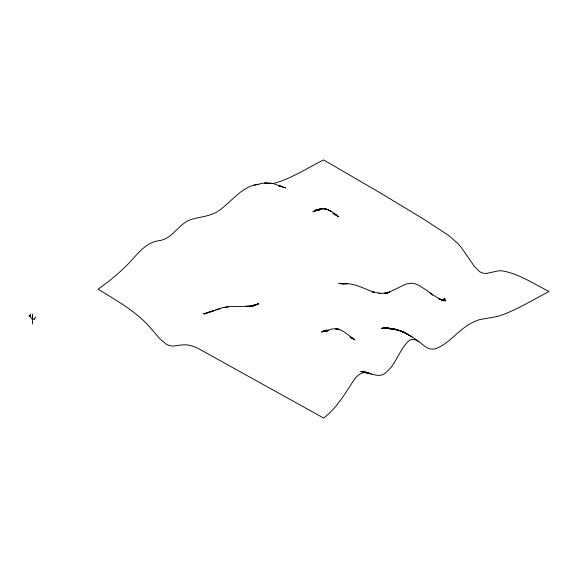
<?xml version="1.0" encoding="UTF-8"?>
<svg xmlns="http://www.w3.org/2000/svg" width="578" height="578" viewBox="0 0 578 578"><rect width="100%" height="100%" fill="white"/><g stroke="black" fill="none" stroke-linecap="round" stroke-linejoin="round"><path stroke-width="0.87" d="M32.491 324.056L32.498 314.136M34.326 319.518L34.362 318.695L36.017 316.954M34.362 318.695L32.491 319.62L30.258 316.592L30.67 313.847M29.492 316.484L30.143 315.761M442.148 300.249L445.038 298.458L442.148 300.148M215.782 309.96L222.667 307.706L230.051 306.485L249.92 306.362L245.578 306.326L252.629 305.618L256.422 304.375L250.729 306.665L258.59 303.804L252.087 306.109L253.171 305.675M250.556 306.687L256.964 304.331L252.268 306.051M252.355 306.022L256.422 304.505L252.087 306.109M252.629 305.892L257.506 304.158L253.894 305.422M253.98 305.394L258.048 303.985L250.462 306.239L255.339 304.852M328.275 330.493L321.462 332.025L332.379 328.933L336.815 328.947L339.156 329.424L343.751 331.591L354.95 339.886L350.001 337.082M220.117 308.551L204.085 313.84L213.781 310.726L204.771 313.659L206.115 313.442L203.615 313.688L205.587 313.659M325.797 330.818L326.881 330.515M441.953 300.358L445.06 299.512L442.459 300.17M319.02 209.944L314.959 210.876C323.572 205.363 332.271 211.346 338.802 216.851L332.841 213.376M272.679 183.66C290.958 179.086 306.86 168.119 323.629 159.94L378.915 192.098L423.356 218.932L448.29 235.217L458.043 243.656A38.242 22.08 60 0 1 461.295 247.449L474.307 266.292L479.726 271.747L482.977 273.199L486.228 273.473L498.149 270.916A49.202 28.409 60 0 1 502.535 270.894C519.405 273.921 533.956 284.044 549.1 291.493C532.656 299.924 516.819 309.989 499.24 315.949A74.808 43.191 -60 0 1 495.982 316.744L479.726 319.605A55.163 31.848 -60 0 0 472.139 322.734C458.802 329.301 450.197 342.819 436.361 348.447A24.926 14.392 -60 0 1 433.11 349.061C423.797 350.268 418.573 335.702 409.267 340.391C399.449 349.163 396.653 363.439 386.501 371.986C379.724 379.284 371.033 372.478 363.266 372.673C355.369 374.819 352.204 383.539 347.754 389.536C341.056 400.063 333.629 410.416 323.629 418.06L197.886 348.281L192.467 346.07L187.048 344.835L182.706 344.842L172.952 346.049L169.701 345.666L166.45 344.351L159.947 338.867L150.186 327.531A70.668 40.8 60 0 0 144.724 321.751C131.018 308.522 114.242 299.158 98.159 289.202L109.654 280.633L118.569 273.091A127.196 73.435 -60 0 0 123.981 268.004C134.92 258.38 143.163 242.948 158.863 240.708C172.027 239.126 177.865 225.203 189.216 220.182C199.215 216.504 210.753 216.902 219.568 210.117C230.037 202.719 237.926 191.744 249.92 186.521A40.207 23.214 -60 0 1 254.255 185.061L263.619 183.103L272.252 183.515M254.255 185.061L258.59 184.389M328.398 330.667L324.713 331.057L328.181 330.508M223.289 307.583L228.245 306.853M319.02 209.706L314.959 210.24L319.294 210.016M324.713 331.057L327.813 330.732M379.457 293.523L387.311 292.945L384.334 293.349L389.753 291.876L386.501 293.508L406.009 284.029L411.435 283.177L414.686 283.682L419.043 285.409L427.872 291.124L432.64 295.047L430.039 292.923L436.975 297.46L443.839 300.928L438.883 298.739L445.645 300.863L441.664 299.975M442.943 300.177L445.219 300.134L440.884 299.859M340.969 283.74C353.071 282.201 363.663 288.53 374.573 292.591L372.405 291.789L381.083 293.443L378.915 293.393L381.625 293.4M345.312 283.776L343.137 283.747L347.479 283.798L338.802 283.307L343.137 284.166M319.562 209.706L317.127 209.662L319.728 209.901M327.964 330.746L323.629 330.515L326.967 330.869M327.531 330.45L325.797 330.154L327.466 330.486M319.294 209.222L320.92 209.532M366.806 372.694L360.694 371.488L369.082 373.265L362.97 371.22L371.3 374.031M391.696 329.092L385.779 327.791L397.52 329.944L389.413 328.355L383.611 327.899L393.026 329.164M278.495 185.719L282.006 186.6L280.388 186.195M278.618 185.726L285.662 187.929L274.42 184.05M394.926 329.771L389.413 328.355L381.444 328.253C395.453 326.7 408.335 333.542 419.021 341.858M406.442 333.636C400.561 330.334 394.008 328.42 387.246 328.304L395.352 329.236L401.703 331.411M334.2 214.048L336.634 215.218L334.467 214.077M351.084 337.653L353.505 338.91L350.702 337.451M28.9 315.335L30.258 316.592M32.491 314.916L32.491 316.303M317.127 209.893L312.792 211.794L319.294 209.381L317.127 209.893L322.546 208.665L317.127 209.893M270.085 183.277L264.702 183.067L271.169 183.349L270.085 183.277M205.4 313.63L203.745 313.457L205.327 313.695M324.713 208.86L323.629 208.687L326.881 209.279L324.713 208.86M338.072 329.193L335.731 328.766L339.156 329.424L338.072 329.193M405.359 333.044L399.535 330.493L405.359 333.044L411.825 336.808L405.359 333.044M330.132 210.782L327.964 209.684L331.216 211.367L330.132 210.782"/></g></svg>
